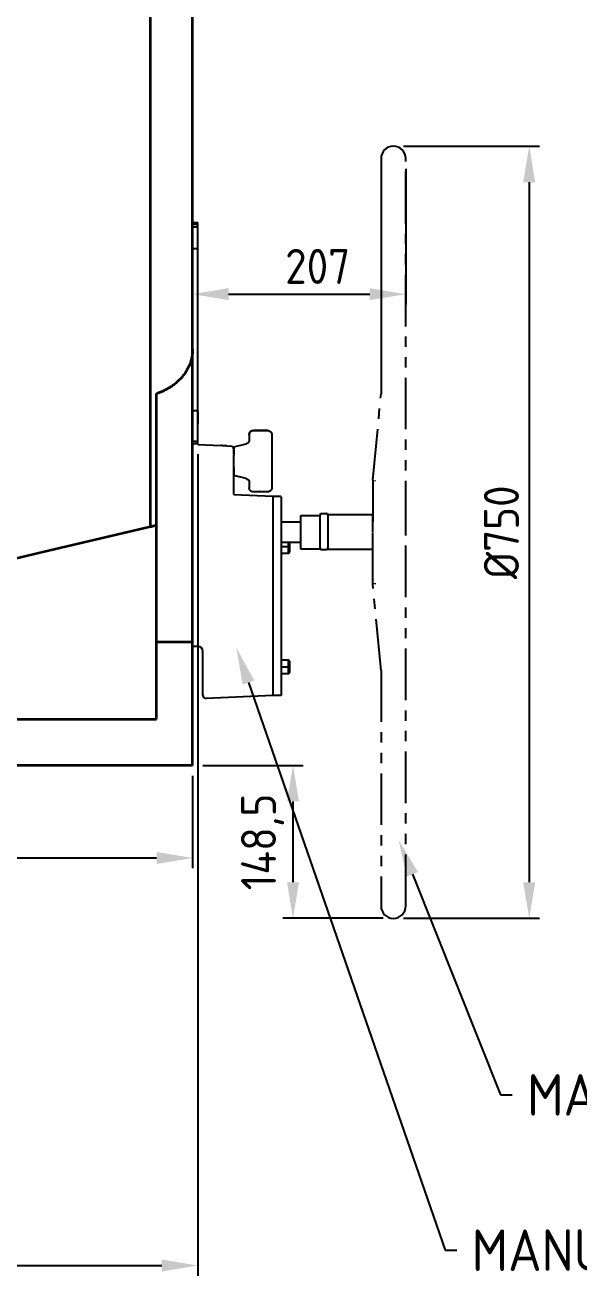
# Model space of a CAD drawing. Header units: millimetres. Extents: x -13 to 15102, y -1400 to 6249.
# Drawn here: x 4006 to 4543, y 1219 to 2446 of the extents above; entities that cross this region are included whole.
import ezdxf
from ezdxf import colors
from ezdxf.entities.mleader import LeaderData, LeaderLine
from ezdxf.math import Vec2, Vec3

# ---------------------------------------------------------------- set-up
doc = ezdxf.new("R2010")
doc.units = ezdxf.units.MM
doc.header["$LTSCALE"] = 2
doc.linetypes.add('PHANTOM', pattern=[2.5, 1.25, -0.25, 0.25, -0.25, 0.25, -0.25])
doc.layers.add('1轮廓实线层', color=7, linetype='Continuous')
doc.styles.get("Standard").update_dxf_attribs({"font": 'isocp.shx', "height": 34, "bigfont": 'whgtxt.shx'})
doc.dimstyles.new('ISO-25', dxfattribs={"dimtxt": 34, "dimasz": 35, "dimexe": 10, "dimexo": 10, "dimgap": 10, "dimtad": 1, "dimdec": 4, "dimtxsty": 'Standard', "dimcen": 2.5, "dimclrd": 3, "dimclre": 3, "dimclrt": 2, "dimadec": 1, "dimazin": 2, "dimtfac": 1, "dimtdec": 4, "dimtmove": 0, "dimatfit": 3, "dimfxl": 1, "dimarcsym": 0})

# ---------------------------------------------------------------- blocks, each defined once
blk = doc.blocks.new('*D4363')
at = {"color": 3, "lineweight": -2}
for p, q in [((3697.4, 1716.8), (3697.4, 1626.9)), ((4168.4, 1716.8), (4168.4, 1626.9)), ((3732.4, 1636.9), (4133.4, 1636.9))]:
    blk.add_line(p, q, dxfattribs=at)
at = {"color": 3}
for points in [[(3732.4, 1642.8), (3732.4, 1631.1), (3697.4, 1636.9)], [(4133.4, 1631.1), (4133.4, 1642.8), (4168.4, 1636.9)]]:
    blk.add_solid(points, dxfattribs=at)
at = {"layer": 'Defpoints', "color": 0}
for p in [(3697.4, 1726.8), (4168.4, 1726.8), (4168.4, 1636.9)]:
    blk.add_point(p, dxfattribs=at)
at = {"color": 2, "insert": (3932.9, 1663.9), "char_height": 34, "attachment_point": 5}
blk.add_mtext('471', dxfattribs=at)
blk = doc.blocks.new('*D4368')
at = {"color": 3, "lineweight": -2}
for p, q in [((4173.4, 2029.1), (4173.4, 1231.1)), ((3102.4, 1716.8), (3102.4, 1231.1)), ((3137.4, 1241.1), (4138.4, 1241.1))]:
    blk.add_line(p, q, dxfattribs=at)
at = {"color": 3}
for points in [[(3137.4, 1246.9), (3137.4, 1235.3), (3102.4, 1241.1)], [(4138.4, 1235.3), (4138.4, 1246.9), (4173.4, 1241.1)]]:
    blk.add_solid(points, dxfattribs=at)
at = {"layer": 'Defpoints', "color": 0}
for p in [(4173.4, 2039.1), (3102.4, 1726.8), (4173.4, 1241.1)]:
    blk.add_point(p, dxfattribs=at)
at = {"color": 2, "insert": (3637.9, 1268.1), "char_height": 34, "attachment_point": 5}
blk.add_mtext('1071', dxfattribs=at)
blk = doc.blocks.new('*D5212')
at = {"color": 3, "lineweight": -2}
for p, q in [((4373.4, 2328.3), (4505.4, 2328.3)), ((4495.4, 2293.3), (4495.4, 1613.3)), ((4373.4, 1578.3), (4505.4, 1578.3))]:
    blk.add_line(p, q, dxfattribs=at)
at = {"color": 3}
for points in [[(4501.2, 2293.3), (4489.5, 2293.3), (4495.4, 2328.3)], [(4489.5, 1613.3), (4501.2, 1613.3), (4495.4, 1578.3)]]:
    blk.add_solid(points, dxfattribs=at)
at = {"layer": 'Defpoints', "color": 0}
for p in [(4363.4, 2328.3), (4363.4, 1578.3), (4495.4, 1578.3)]:
    blk.add_point(p, dxfattribs=at)
at = {"color": 2, "insert": (4468.4, 1953.3), "char_height": 34, "attachment_point": 5, "rotation": 90}
blk.add_mtext('%%c750', dxfattribs=at)
blk = doc.blocks.new('*D5213')
at = {"color": 3, "lineweight": -2}
for p, q in [((4375.4, 2306.3), (4375.4, 2174.5)), ((4168.4, 2244), (4168.4, 2174.5)), ((4203.4, 2184.5), (4340.4, 2184.5))]:
    blk.add_line(p, q, dxfattribs=at)
at = {"color": 3}
for points in [[(4203.4, 2190.4), (4203.4, 2178.7), (4168.4, 2184.5)], [(4340.4, 2178.7), (4340.4, 2190.4), (4375.4, 2184.5)]]:
    blk.add_solid(points, dxfattribs=at)
at = {"layer": 'Defpoints', "color": 0}
for p in [(4375.4, 2316.3), (4168.4, 2254), (4375.4, 2184.5)]:
    blk.add_point(p, dxfattribs=at)
at = {"color": 2, "insert": (4289.9, 2211.5), "char_height": 34, "attachment_point": 5}
blk.add_mtext('207', dxfattribs=at)
blk = doc.blocks.new('*D5214')
at = {"color": 3, "lineweight": -2}
for p, q in [((4178.4, 1726.8), (4275.9, 1726.8)), ((4265.9, 1691.8), (4265.9, 1613.3)), ((4353.4, 1578.3), (4255.9, 1578.3))]:
    blk.add_line(p, q, dxfattribs=at)
at = {"color": 3}
for points in [[(4271.8, 1691.8), (4260.1, 1691.8), (4265.9, 1726.8)], [(4260.1, 1613.3), (4271.8, 1613.3), (4265.9, 1578.3)]]:
    blk.add_solid(points, dxfattribs=at)
at = {"layer": 'Defpoints', "color": 0}
for p in [(4168.4, 1726.8), (4265.9, 1578.3), (4363.4, 1578.3)]:
    blk.add_point(p, dxfattribs=at)
at = {"color": 2, "insert": (4236.4, 1652.5), "char_height": 34, "attachment_point": 5, "rotation": 90}
blk.add_mtext('148,5', dxfattribs=at)

msp = doc.modelspace()

# ---------------------------------------------------------------- linework, layer by layer
at = {"color": 6}
for p, q in [((4351.44997, 2316.28061), (4351.44997, 2087.50142)), ((4241.40466, 2052.21014), (4227.40466, 2052.21014)), ((4227.40466, 2052.21014), (4227.40466, 2052.10419)), ((4227.40466, 2052.10419), (4241.40466, 2052.10419)), ((4241.40466, 2052.21014), (4241.40466, 2052.10419)), ((4173.40466, 2038.61488), (4195.87568, 2037.43722)), ((4201.56167, 2037.13922), (4205.56167, 2036.92959)), ((4208.40466, 2036.28062), (4220.31358, 2039.05936)), ((4223.40466, 2048.05033), (4223.40466, 2042.95473)), ((4245.40466, 2048.11193), (4245.40466, 2048.05042)), ((4245.40466, 2048.05042), (4245.40466, 1996.51079)), ((4208.40466, 2036.28062), (4208.40466, 2028.2806)), ((4208.40466, 2029.28062), (4208.40466, 2033.93371)), ((4208.40466, 1990.07069), (4208.40466, 2028.2806)), ((4208.40466, 2016.28061), (4208.40466, 2008.28062)), ((4220.31358, 2005.50185), (4208.40466, 2008.28062)), ((4223.40466, 2001.60651), (4223.40466, 1996.51091)), ((4208.40466, 1990.07069), (4246.40466, 1988.41159)), ((4241.40466, 1992.45702), (4227.40466, 1992.45702)), ((4246.40466, 1988.41159), (4246.40466, 1980.64964)), ((4246.90466, 1988.28064), (4253.90466, 1988.28064)), ((4246.40466, 1987.78062), (4246.40466, 1794.7806)), ((4246.40466, 1987.78062), (4246.40466, 1965.7806)), ((4254.40466, 1987.78062), (4254.40466, 1941.78061)), ((4254.40466, 1965.7806), (4254.40466, 1964.78061)), ((4273.40466, 1969.58582), (4291.9644, 1969.58582)), ((4273.40466, 1936.9754), (4273.40466, 1969.58582)), ((4292.68628, 1971.52977), (4291.94358, 1969.52973)), ((4291.94358, 1969.52973), (4291.94358, 1938.52977)), ((4292.68628, 1971.52977), (4293.42898, 1971.52977)), ((4293.42898, 1971.52977), (4298.40466, 1971.52977)), ((4299.15466, 1971.52977), (4298.40466, 1971.52977)), ((4299.15466, 1971.52977), (4299.90467, 1969.52973)), ((4299.90467, 1969.52973), (4299.90467, 1938.52977)), ((4343.40466, 1970.13061), (4300.15466, 1970.13061)), ((4343.40466, 1953.28061), (4343.40466, 1970.13061)), ((4254.40466, 1963.2806), (4255.90466, 1963.2806)), ((4254.40466, 1963.2806), (4273.40466, 1963.2806)), ((4375.44998, 1953.28061), (4375.3956, 1953.28061)), ((4255.90466, 1943.28062), (4254.40466, 1943.28062)), ((4273.40466, 1943.28062), (4254.40466, 1943.28062)), ((4254.40466, 1941.78061), (4254.40466, 1794.7806)), ((4254.40466, 1941.78061), (4254.40466, 1940.78063)), ((4254.40466, 1939.39756), (4261.40466, 1939.39756)), ((4261.40466, 1939.39756), (4261.40466, 1943.28062)), ((4262.40466, 1939.39756), (4261.40466, 1939.39756)), ((4261.40466, 1932.89755), (4261.40466, 1939.39756)), ((4262.40466, 1943.28062), (4262.40466, 1939.39756)), ((4262.40466, 1939.39756), (4262.40466, 1933.8976)), ((4254.40466, 1932.89755), (4261.40466, 1932.89755)), ((4292.52079, 1936.9754), (4273.40466, 1936.9754)), ((4291.94358, 1938.52977), (4292.68628, 1936.52974)), ((4292.68628, 1936.52974), (4293.42898, 1936.52974)), ((4293.42898, 1936.52974), (4298.40466, 1936.52974)), ((4299.15466, 1936.52974), (4298.40466, 1936.52974)), ((4299.90467, 1938.52977), (4299.15466, 1936.52974)), ((4343.40466, 1936.43062), (4300.15466, 1936.43062)), ((4173.49192, 1842.37145), (4168.40466, 1842.4602)), ((4178.40466, 1794.81451), (4178.40466, 1837.37217)), ((4261.40466, 1828.96458), (4254.40466, 1828.96458)), ((4261.40466, 1822.46457), (4261.40466, 1828.96458)), ((4254.40466, 1822.46457), (4261.40466, 1822.46457)), ((4262.40466, 1822.46457), (4261.40466, 1822.46457)), ((4261.40466, 1815.96456), (4261.40466, 1822.46457)), ((4262.40466, 1827.96459), (4262.40466, 1822.46457)), ((4262.40466, 1822.46457), (4262.40466, 1816.96455)), ((4246.40466, 1804.9116), (4246.40466, 1794.64965)), ((4254.40466, 1815.96456), (4261.40466, 1815.96456)), ((4246.40466, 1794.64965), (4181.53552, 1791.81735)), ((4254.40466, 1794.7806), (4246.40466, 1794.7806))]:
    msp.add_line(p, q, dxfattribs=at)
at = {"color": 6, "linetype": 'PHANTOM', "ltscale": 20}
for p, q in [((4375.44998, 1953.28061), (4375.44998, 2316.28061)), ((4343.44997, 2003.75502), (4351.44997, 2087.50143)), ((4343.40466, 2002.80409), (4343.40466, 1963.2806)), ((4343.44997, 1902.80621), (4343.40466, 1953.28061)), ((4375.44998, 1590.28061), (4375.44998, 1953.28061)), ((4351.44997, 1819.05979), (4343.44997, 1902.80621)), ((4351.44997, 1819.05983), (4351.44997, 1590.28061))]:
    msp.add_line(p, q, dxfattribs=at)
for p, q in [((4173.40466, 2071.18166), (4168.40466, 2071.18166)), ((4173.40466, 2071.18166), (4173.40466, 2058.61488)), ((4168.40466, 1997.72448), (4168.40466, 2021.76214))]:
    msp.add_line(p, q)
at = {"color": 6}
for centre, radius, start, end in [((4363.44998, 2316.28061), 12, 0, 180), ((4227.40466, 2048.21015), 4, 90, 180), ((4205.40466, 2033.93372), 3, 0, 87), ((4246.90466, 1987.78061), 0.5, 90, 180), ((4253.90466, 1987.78061), 0.5, 0, 90), ((4261.40466, 1933.89758), 1, 270, 0), ((4353.40466, 1903.75716), 10, 180, 185.45670599), ((4353.40466, 1903.75716), 8, 180, 185.45670599), ((4173.40466, 1837.37218), 5, 0, 89), ((4261.40466, 1827.96457), 1, 0, 90), ((4261.40466, 1816.96457), 1, 270, 0), ((4181.40466, 1794.8145), 3, 180, 272.5), ((4363.44998, 1590.28061), 12, 180, 0)]:
    msp.add_arc(centre, radius, start, end, dxfattribs=at)
at = {"color": 6, "linetype": 'PHANTOM', "ltscale": 20}
for radius in [10, 8]:
    msp.add_arc((4353.40466, 2002.80406), radius, 174.54329401, 180, dxfattribs=at)
at = {"color": 6}
for points, knots in [([(4223.40466, 2048.05033), (4223.44936, 2048.51179), (4223.53879, 2049.43496), (4224.24302, 2050.66121), (4225.27658, 2051.57427), (4226.39706, 2052.04063), (4227.12521, 2052.08656), (4227.40466, 2052.10419)], [0, 0, 0, 0, 0.2187418591, 0.4376009856, 0.6536517834, 0.8670770926, 1, 1, 1, 1]), ([(4241.40466, 2052.10419), (4241.85111, 2052.0602), (4242.74398, 2051.97222), (4243.93482, 2051.2866), (4244.83827, 2050.27564), (4245.33145, 2049.1337), (4245.38327, 2048.36694), (4245.40466, 2048.05042)], [0, 0, 0, 0, 0.21162736723, 0.42323323208, 0.63547689575, 0.84952022556, 1, 1, 1, 1]), ([(4201.56167, 2037.13922), (4201.46245, 2037.14443), (4201.25648, 2037.15524), (4199.73565, 2037.23493), (4197.8308, 2037.33477), (4196.51148, 2037.4039), (4195.87568, 2037.43722)], [0, 0, 0, 0, 0.2707516858, 0.5620452982, 0.7889461175, 1, 1, 1, 1]), ([(4223.40466, 2042.95473), (4223.36117, 2042.50797), (4223.27318, 2041.60402), (4222.5796, 2040.40942), (4221.57255, 2039.48214), (4220.72877, 2039.19878), (4220.31358, 2039.05936)], [0, 0, 0, 0, 0.24955055759, 0.50493279835, 0.75639646326, 1, 1, 1, 1]), ([(4220.31358, 2005.50185), (4220.74201, 2005.35659), (4221.59888, 2005.06606), (4222.60135, 2004.12252), (4223.27731, 2002.93591), (4223.36255, 2002.04615), (4223.40466, 2001.60651)], [0, 0, 0, 0, 0.2514592116, 0.5029258977, 0.7543892349, 1, 1, 1, 1]), ([(4227.40466, 1992.45702), (4226.95821, 1992.50102), (4226.06535, 1992.58903), (4224.87448, 1993.2746), (4223.97106, 1994.28559), (4223.47785, 1995.42757), (4223.42605, 1996.19435), (4223.40466, 1996.51091)], [0, 0, 0, 0, 0.2116247406, 0.4232243743, 0.6354689209, 0.849508562, 1, 1, 1, 1]), ([(4245.40466, 1996.51079), (4245.36062, 1996.05307), (4245.27133, 1995.12514), (4244.56327, 1993.89375), (4243.51981, 1992.979), (4242.40234, 1992.51891), (4241.67919, 1992.47405), (4241.40466, 1992.45702)], [0, 0, 0, 0, 0.2170079373, 0.4399377179, 0.6559930566, 0.8694048009, 1, 1, 1, 1]), ([(4299.71772, 1970.02827), (4299.75603, 1970.03615), (4299.95496, 1970.07711), (4300.09215, 1970.11635), (4300.13381, 1970.12585), (4300.15466, 1970.13061)], [0, 0, 0, 0, 0.1064226282, 0.5525555285, 1, 1, 1, 1]), ([(4300.15466, 1936.43062), (4300.13736, 1936.43482), (4300.10269, 1936.44323), (4299.84071, 1936.51087), (4299.43236, 1936.59348), (4299.19646, 1936.6412)], [0, 0, 0, 0, 0.29627625384, 0.59345987023, 1, 1, 1, 1])]:
    msp.add_open_spline(points, degree=3, knots=knots, dxfattribs=at)
at = {"layer": '1轮廓实线层', "lineweight": 35}
for p, q in [((4127.61312, 1958.52113), (4127.61312, 2526.78061)), ((4168.40466, 2131.02246), (4168.40466, 2526.78061)), ((4168.40466, 1846.7806), (4168.40466, 2131.02246)), ((4133.40466, 1846.7806), (4133.40466, 2087.91972)), ((4133.40466, 1846.7806), (4168.40466, 1846.7806)), ((4133.40466, 1771.78061), (4133.40466, 1846.7806)), ((4168.40466, 1726.7806), (4168.40466, 1846.7806)), ((3732.40467, 1771.78061), (4133.40466, 1771.78061)), ((4168.40466, 1726.7806), (3697.40467, 1726.7806))]:
    msp.add_line(p, q, dxfattribs=at)
at = {"layer": '1轮廓实线层'}
for p, q in [((4168.40466, 2254.04087), (4173.40466, 2254.04087)), ((4173.40466, 2252.03124), (4168.40466, 2252.03124)), ((4173.40466, 2249.53032), (4168.40466, 2249.53032)), ((4173.40466, 2252.03124), (4173.40466, 2254.04087)), ((4173.40466, 2249.53032), (4173.40466, 2252.03124)), ((4173.40466, 2228.6914), (4173.40466, 2249.53032)), ((4173.40466, 2228.6914), (4168.40466, 2228.6914)), ((4173.40466, 2041.28623), (4173.40466, 2228.6914)), ((4173.40466, 2041.28623), (4168.40466, 2041.28623)), ((4173.40466, 2039.06903), (4168.40466, 2039.06903)), ((4173.40466, 2039.06903), (4173.40466, 2041.28623))]:
    msp.add_line(p, q, dxfattribs=at)
at = {"layer": '1轮廓实线层', "lineweight": 35, "flags": 128}
msp.add_lwpolyline([(4127.61312, 1958.52113), (4024.23186, 1934.10325), (3943.00359, 1914.91819)], dxfattribs=at)
at = {"layer": '1轮廓实线层', "lineweight": 35}
for points, knots in [([(4168.40466, 2131.02246), (4168.40372, 2130.81658), (4168.40186, 2130.40756), (4168.38694, 2129.79828), (4168.3636, 2129.19743), (4168.33135, 2128.6051), (4168.29079, 2128.02138), (4168.24224, 2127.44633), (4168.18609, 2126.88002), (4168.12268, 2126.32251), (4168.0524, 2125.77384), (4167.97558, 2125.23407), (4167.89258, 2124.70324), (4167.63565, 2123.19398), (4167.09515, 2120.77498), (4165.67713, 2116.28549), (4163.20268, 2110.95448), (4159.76741, 2105.9248), (4156.54254, 2102.22533), (4153.8318, 2099.56726), (4150.93454, 2097.1245), (4148.52199, 2095.37157), (4146.7186, 2094.18767), (4145.58616, 2093.48285), (4144.43549, 2092.80435), (4143.26748, 2092.1524), (4142.08304, 2091.52722), (4140.88308, 2090.92903), (4139.66851, 2090.358), (4138.44021, 2089.81434), (4137.19918, 2089.29803), (4135.94599, 2088.80986), (4134.68276, 2088.3475), (4133.83027, 2088.06216), (4133.40466, 2087.91971)], [0, 0, 0, 0, 0.0112437804, 0.0223375105, 0.0332811571, 0.0440746876, 0.0547180703, 0.0652112738, 0.0755542677, 0.0857470223, 0.0957895084, 0.105681698, 0.1154235637, 0.1250150789, 0.1889044863, 0.2495817211, 0.3781074135, 0.4991421123, 0.5631823131, 0.6261700905, 0.6881118376, 0.7490150597, 0.7702876077, 0.791493709, 0.8126337896, 0.8337082884, 0.8547176561, 0.8756623564, 0.8965428647, 0.9173596686, 0.9381132675, 0.9588041723, 0.9794329053, 1, 1, 1, 1]), ([(4133.40466, 1960.19785), (4133.16697, 1960.11686), (4132.69178, 1959.95496), (4131.9745, 1959.72331), (4131.25447, 1959.50001), (4130.53149, 1959.2859), (4129.8058, 1959.08072), (4129.07747, 1958.88478), (4128.3469, 1958.69725), (4127.85765, 1958.57984), (4127.61312, 1958.52116)], [0, 0, 0, 0, 0.1253369458, 0.2505775907, 0.3757219499, 0.5007700388, 0.6257218726, 0.750577467, 0.8753368376, 1, 1, 1, 1])]:
    msp.add_open_spline(points, degree=3, knots=knots, dxfattribs=at)

# ---------------------------------------------------------------- dimensions: what is measured, and where the dimension line sits
at = {"color": 0}
dim = msp.add_linear_dim(base=(4495.37908, 1578.28061), p1=(4363.44998, 2328.28061), p2=(4363.44998, 1578.28061), angle=90, text='%%c<>', dimstyle='ISO-25', override={"dimtxsty": 'Standard', "dimtolj": 0}, dxfattribs=at)
dim.commit()
dim.dimension.update_dxf_attribs({"geometry": '*D5212', "text_midpoint": (4468.37908, 1953.28061)})
dim = msp.add_linear_dim(base=(4375.44998, 2184.52629), p1=(4168.40466, 2254.04087), p2=(4375.44998, 2316.28061), text='207', dimstyle='ISO-25', override={"dimtxsty": 'Standard', "dimtolj": 0}, dxfattribs=at)
dim.commit()
dim.dimension.update_dxf_attribs({"geometry": '*D5213', "text_midpoint": (4289.94462, 2184.52629), "dimtype": 160})
for base, p1, p2, picture, middle in [((4173.40466, 1241.09177), (3102.40468, 1726.7806), (4173.40466, 2039.06903), '*D4368', (3637.90467, 1268.09177)), ((4168.40466, 1636.94124), (3697.40467, 1726.7806), (4168.40466, 1726.7806), '*D4363', (3932.90467, 1663.94124))]:
    dim = msp.add_linear_dim(base=base, p1=p1, p2=p2, dimstyle='ISO-25', dxfattribs=at)
    dim.commit()
    dim.dimension.update_dxf_attribs({"geometry": picture, "text_midpoint": middle})
dim = msp.add_linear_dim(base=(4265.92661, 1578.28061), p1=(4168.40466, 1726.7806), p2=(4363.44998, 1578.28061), angle=90, dimstyle='ISO-25', dxfattribs=at)
dim.commit()
dim.dimension.update_dxf_attribs({"geometry": '*D5214', "text_midpoint": (4236.37661, 1652.5306)})

# ---------------------------------------------------------------- leaders
at = {"color": 2, "ltscale": 10}
ml = msp.add_multileader_mtext('Standard', dxfattribs=at)
ml.set_content('MANUAL HANDLE\\PGEAR BOX', color=2)
ml.set_leader_properties(color=3)
ml.build(insert=Vec2(0, 0))
ml.multileader.update_dxf_attribs({"dogleg_length": 11.52, "arrow_head_size": 36})
ctx = ml.context
ctx.base_point, ctx.char_height, ctx.arrow_head_size, ctx.landing_gap_size, ctx.plane_origin = Vec3(4425.13738, 1255.96031), 40.32, 36, 14.4, Vec3(4182.75605, 1707.25644)
notes = []
notes.append((ctx, [(0, (1, 1, 0), (4413.61738, 1255.96031), (1, 0), 11.52, [(0, [(4210.79145, 1841.37791)], 0, [])])]))
ctx.mtext.insert, ctx.mtext.flow_direction = Vec3(4439.53738, 1276.12031), 5
ml = msp.add_multileader_mtext('Standard', dxfattribs=at)
ml.set_content('MANUAL HANDLE', color=2)
ml.set_leader_properties(color=3)
ml.build(insert=Vec2(0, 0))
ml.multileader.update_dxf_attribs({"dogleg_length": 11.52, "arrow_head_size": 36})
ctx = ml.context
ctx.base_point, ctx.char_height, ctx.arrow_head_size, ctx.landing_gap_size, ctx.plane_origin = Vec3(4478.98239, 1406.85673), 40.32, 36, 14.4, Vec3(4368.49262, 1595.1454)
notes.append((ctx, [(0, (1, 1, 0), (4467.46239, 1406.85673), (1, 0), 11.52, [(0, [(4368.49262, 1654.46956)], 0, [])])]))
ctx.mtext.insert, ctx.mtext.flow_direction = Vec3(4493.38239, 1427.01673), 5
for ctx, leaders in notes:
    for number, flags, end, landing, length, lines in leaders:
        leader = LeaderData()
        leader.index, (leader.has_last_leader_line, leader.has_dogleg_vector, leader.attachment_direction) = number, flags
        leader.last_leader_point, leader.dogleg_vector, leader.dogleg_length = Vec3(end), Vec3(landing), length
        for number, points, colour, breaks in lines:
            line = LeaderLine()
            line.index, line.vertices, line.color, line.breaks = number, Vec3.list(points), colors.encode_raw_color(colour), breaks
            leader.lines.append(line)
        ctx.leaders.append(leader)

doc.saveas('drawing.dxf')
